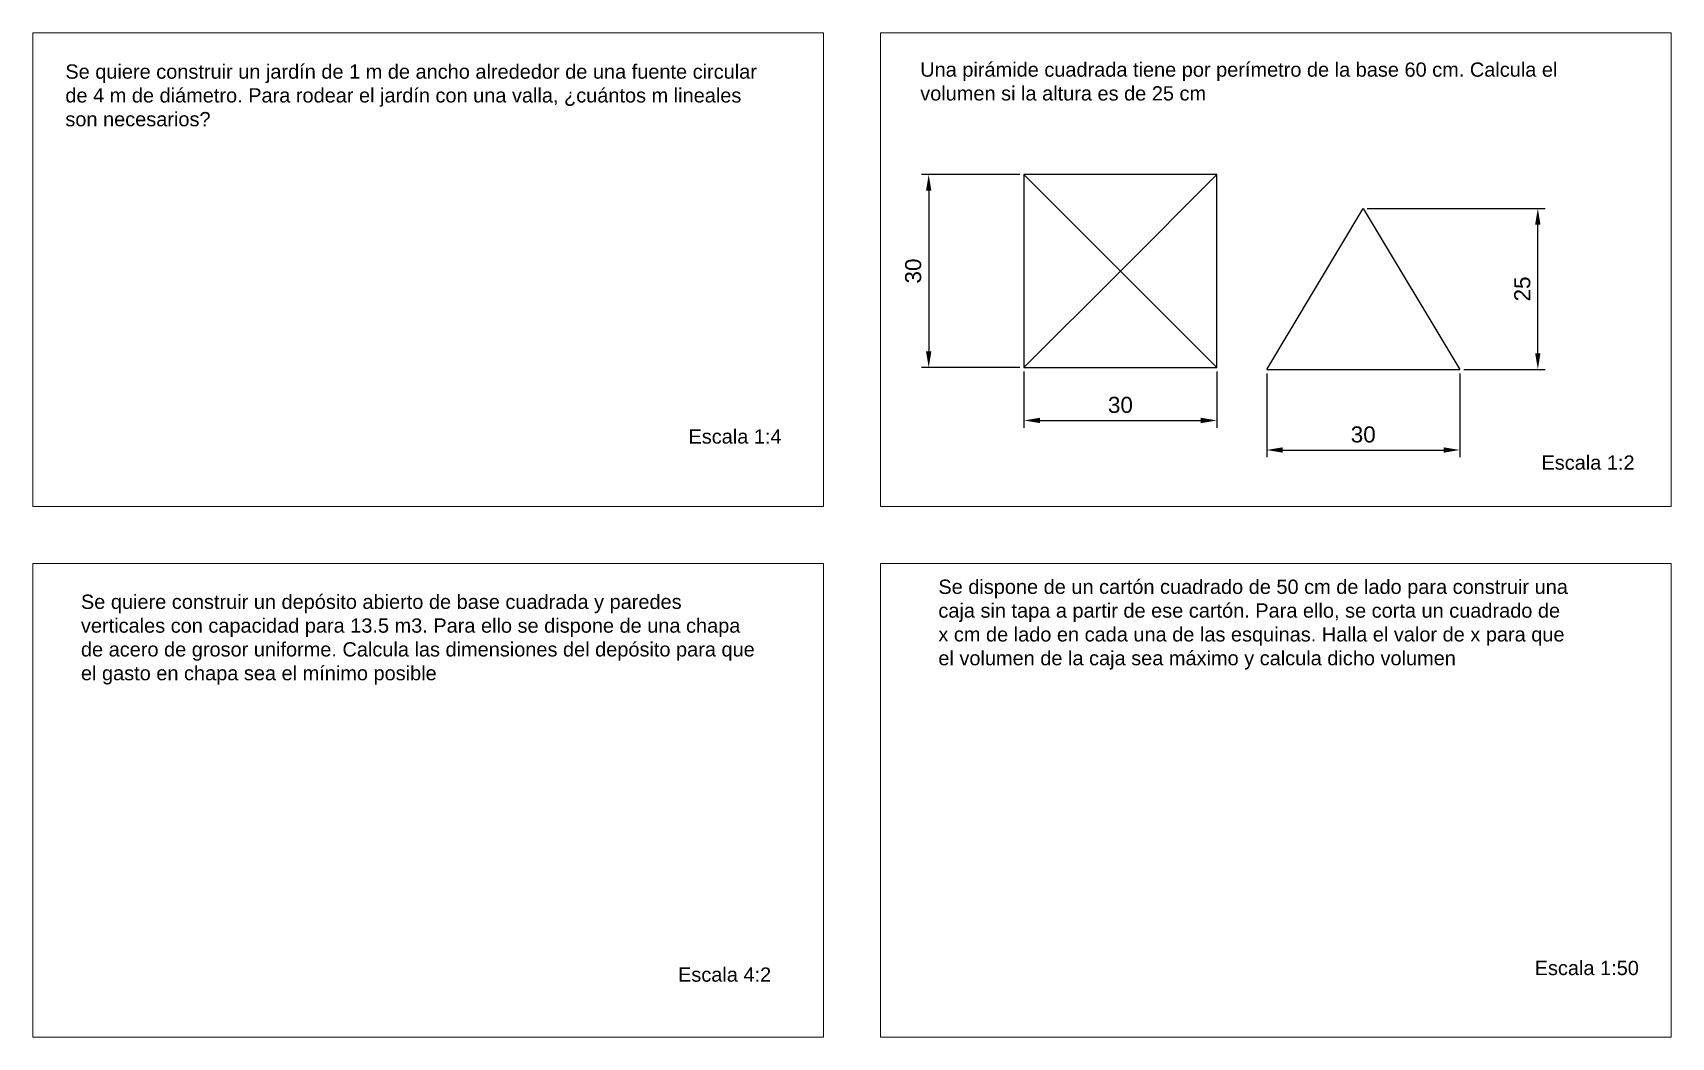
# Paper-space layout 'Presentación1' of a CAD drawing. Header units: millimetres. Extents: x 0 to 287, y 0 to 176.
# The model-space entities are those that its viewports show. They can reach past a viewport. Long polylines and large blocks are cut down to what shows.
import ezdxf

# ---------------------------------------------------------------- set-up
doc = ezdxf.new("R2010")
doc.units = ezdxf.units.MM
doc.layers.add('Cotas', color=250, linetype='Continuous')
doc.styles.add('Anotativo', font='arial.ttf')
doc.styles.get("Standard").update_dxf_attribs({"font": 'arial.ttf'})
doc.dimstyles.new('ISO-25', dxfattribs={"dimtxt": 2.5, "dimasz": 2.5, "dimexe": 1.25, "dimexo": 0.625, "dimtad": 1, "dimtxsty": 'Standard', "dimcen": 2.5, "dimadec": 0, "dimazin": 0, "dimtfac": 1, "dimtmove": 0, "dimatfit": 3, "dimfxl": 1, "dimarcsym": 0})

# ---------------------------------------------------------------- blocks, each defined once
blk = doc.blocks.new('*D35')
at = {"layer": 'Cotas', "color": 0, "lineweight": -2, "transparency": 16777216}
for p, q in [((75701.403, 93185.318), (75701.403, 93176.59)), ((75731.403, 93185.318), (75731.403, 93176.59)), ((75703.903, 93177.715), (75728.903, 93177.715))]:
    blk.add_line(p, q, dxfattribs=at)
at = {"layer": 'Cotas', "color": 0, "transparency": 16777216}
for points in [[(75703.903, 93178.132), (75703.903, 93177.298), (75701.403, 93177.715)], [(75728.903, 93178.132), (75728.903, 93177.298), (75731.403, 93177.715)]]:
    blk.add_solid(points, dxfattribs=at)
at = {"layer": 'Defpoints', "color": 0, "transparency": 16777216}
for p in [(75701.403, 93185.943), (75731.403, 93185.943), (75731.403, 93177.715)]:
    blk.add_point(p, dxfattribs=at)
at = {"layer": 'Cotas', "color": 0, "transparency": 16777216, "insert": (75716.403, 93180.117), "char_height": 2.5, "attachment_point": 5}
blk.add_mtext('30', dxfattribs=at)
blk = doc.blocks.new('*D36')
at = {"layer": 'Cotas', "color": 0, "lineweight": -2, "transparency": 16777216}
for p, q in [((75700.778, 93215.943), (75685.478, 93215.943)), ((75686.603, 93213.443), (75686.603, 93188.443)), ((75700.778, 93185.943), (75685.478, 93185.943))]:
    blk.add_line(p, q, dxfattribs=at)
at = {"layer": 'Cotas', "color": 0, "transparency": 16777216}
for points in [[(75686.187, 93213.443), (75687.02, 93213.443), (75686.603, 93215.943)], [(75686.187, 93188.443), (75687.02, 93188.443), (75686.603, 93185.943)]]:
    blk.add_solid(points, dxfattribs=at)
at = {"layer": 'Defpoints', "color": 0, "transparency": 16777216}
for p in [(75701.403, 93215.943), (75686.603, 93185.943), (75701.403, 93185.943)]:
    blk.add_point(p, dxfattribs=at)
at = {"layer": 'Cotas', "color": 0, "transparency": 16777216, "insert": (75684.201, 93200.943), "char_height": 2.5, "attachment_point": 5, "rotation": 90}
blk.add_mtext('30', dxfattribs=at)
blk = doc.blocks.new('*D37')
at = {"layer": 'Cotas', "color": 0, "lineweight": -2, "transparency": 16777216}
for p, q in [((75739.145, 93185.034), (75739.145, 93171.994)), ((75769.145, 93185.034), (75769.145, 93171.994)), ((75741.645, 93173.119), (75766.645, 93173.119))]:
    blk.add_line(p, q, dxfattribs=at)
at = {"layer": 'Cotas', "color": 0, "transparency": 16777216}
for points in [[(75741.645, 93173.536), (75741.645, 93172.702), (75739.145, 93173.119)], [(75766.645, 93173.536), (75766.645, 93172.702), (75769.145, 93173.119)]]:
    blk.add_solid(points, dxfattribs=at)
at = {"layer": 'Defpoints', "color": 0, "transparency": 16777216}
for p in [(75739.145, 93185.659), (75769.145, 93185.659), (75769.145, 93173.119)]:
    blk.add_point(p, dxfattribs=at)
at = {"layer": 'Cotas', "color": 0, "transparency": 16777216, "insert": (75754.145, 93175.521), "char_height": 2.5, "attachment_point": 5}
blk.add_mtext('30', dxfattribs=at)
blk = doc.blocks.new('*D38')
at = {"layer": 'Cotas', "color": 0, "lineweight": -2, "transparency": 16777216}
for p, q in [((75754.77, 93210.659), (75782.407, 93210.659)), ((75781.282, 93188.159), (75781.282, 93208.159)), ((75769.77, 93185.659), (75782.407, 93185.659))]:
    blk.add_line(p, q, dxfattribs=at)
at = {"layer": 'Cotas', "color": 0, "transparency": 16777216}
for points in [[(75780.865, 93208.159), (75781.698, 93208.159), (75781.282, 93210.659)], [(75780.865, 93188.159), (75781.698, 93188.159), (75781.282, 93185.659)]]:
    blk.add_solid(points, dxfattribs=at)
at = {"layer": 'Defpoints', "color": 0, "transparency": 16777216}
for p in [(75754.145, 93210.659), (75781.282, 93210.659), (75769.145, 93185.659)]:
    blk.add_point(p, dxfattribs=at)
at = {"layer": 'Cotas', "color": 0, "transparency": 16777216, "insert": (75778.88, 93198.159), "char_height": 2.5, "attachment_point": 5, "rotation": 90}
blk.add_mtext('25', dxfattribs=at)
blk = doc.blocks.new('b')
at = {"transparency": 33554684}
for p, q in [((75701.403, 93215.943), (75716.403, 93200.943)), ((75716.403, 93200.943), (75731.403, 93215.943)), ((75739.145, 93185.659), (75754.145, 93210.659)), ((75754.145, 93210.659), (75769.145, 93185.659)), ((75701.403, 93185.943), (75716.403, 93200.943)), ((75716.403, 93200.943), (75731.403, 93185.943)), ((75739.145, 93185.659), (75769.145, 93185.659))]:
    blk.add_line(p, q, dxfattribs=at)
blk.add_lwpolyline([(75701.403, 93185.943), (75731.403, 93185.943), (75731.403, 93215.943), (75701.403, 93215.943)], close=True, dxfattribs=at)
at = {"layer": 'Cotas', "transparency": 33554684}
for base, p1, p2, picture, middle in [((75686.603, 93185.943), (75701.403, 93215.943), (75701.403, 93185.943), '*D36', (75684.201, 93200.943)), ((75781.282, 93210.659), (75769.145, 93185.659), (75754.145, 93210.659), '*D38', (75778.88, 93198.159))]:
    dim = blk.add_linear_dim(base=base, p1=p1, p2=p2, angle=90, dimstyle='ISO-25', dxfattribs=at)
    dim.commit()
    dim.dimension.update_dxf_attribs({"geometry": picture, "text_midpoint": middle})
for base, p1, p2, picture, middle in [((75731.403, 93177.715), (75701.403, 93185.943), (75731.403, 93185.943), '*D35', (75716.403, 93180.117)), ((75769.145, 93173.119), (75739.145, 93185.659), (75769.145, 93185.659), '*D37', (75754.145, 93175.521))]:
    dim = blk.add_linear_dim(base=base, p1=p1, p2=p2, dimstyle='ISO-25', dxfattribs=at)
    dim.commit()
    dim.dimension.update_dxf_attribs({"geometry": picture, "text_midpoint": middle})

msp = doc.modelspace()

# ---------------------------------------------------------------- block references
at = {"transparency": 33554684}
msp.add_blockref('b', (-70233.215, -89305.671), dxfattribs=at)

psp = doc.layouts.new('Presentación1')

# ---------------------------------------------------------------- texts
for s, p in [('Escala 1:4', (114.86, 104.01)), ('Escala 1:2', (264.27, 99.44)), ('Escala 4:2', (113.03, 9.73)), ('Escala 1:50', (263.08, 10.89))]:
    psp.add_text(s, height=2.5).set_placement(p)
at = {"layer": 'Cotas', "color": 0, "char_height": 2.5, "attachment_point": 1, "style": 'Anotativo'}
for s, insert, width in [('Se quiere construir un jardín de 1 m de ancho alrededor de una fuente circular de 4 m de diámetro. Para rodear el jardín con una valla, ¿cuántos m lineales son necesarios?', (5.71, 170.45), 123.6161), ('Una pirámide cuadrada tiene por perímetro de la base 60 cm. Calcula el volumen si la altura es de 25 cm', (155.45, 170.8), 114.7099), ('Se quiere construir un depósito abierto de base cuadrada y paredes verticales con capacidad para 13.5 m3. Para ello se dispone de una chapa de acero de grosor uniforme. Calcula las dimensiones del depósito para que el gasto en chapa sea el mínimo posible', (8.44, 77.55), 119.1558), ('Se dispone de un cartón cuadrado de 50 cm de lado para construir una caja sin tapa a partir de ese cartón. Para ello, se corta un cuadrado de x cm de lado en cada una de las esquinas. Halla el valor de x para que el volumen de la caja sea máximo y calcula dicho volumen', (158.63, 80.18), 110.7773)]:
    psp.add_mtext(s, dxfattribs=dict(at, insert=insert, width=width))

# ---------------------------------------------------------------- viewports
at = {"layer": '0'}
for center, view_center_point, view_height, status in [((69.25, 134.5), (4940.043, 3917.7), 13.57451, 4), ((69.25, 41.5), (4877.349, 3595.561), 44.22232, 5), ((217.75, 41.5), (19260.254, 7911.942), 44.44356, 3)]:
    psp.add_viewport(center=center, size=(138.5, 83), view_center_point=view_center_point, view_height=view_height, status=status, dxfattribs=at)
psp.add_viewport(center=(217.75, 134.5), size=(138.5, 83), view_center_point=(5507.355, 3895.495), view_height=73.65103, dxfattribs=at)

doc.saveas('drawing.dxf')
